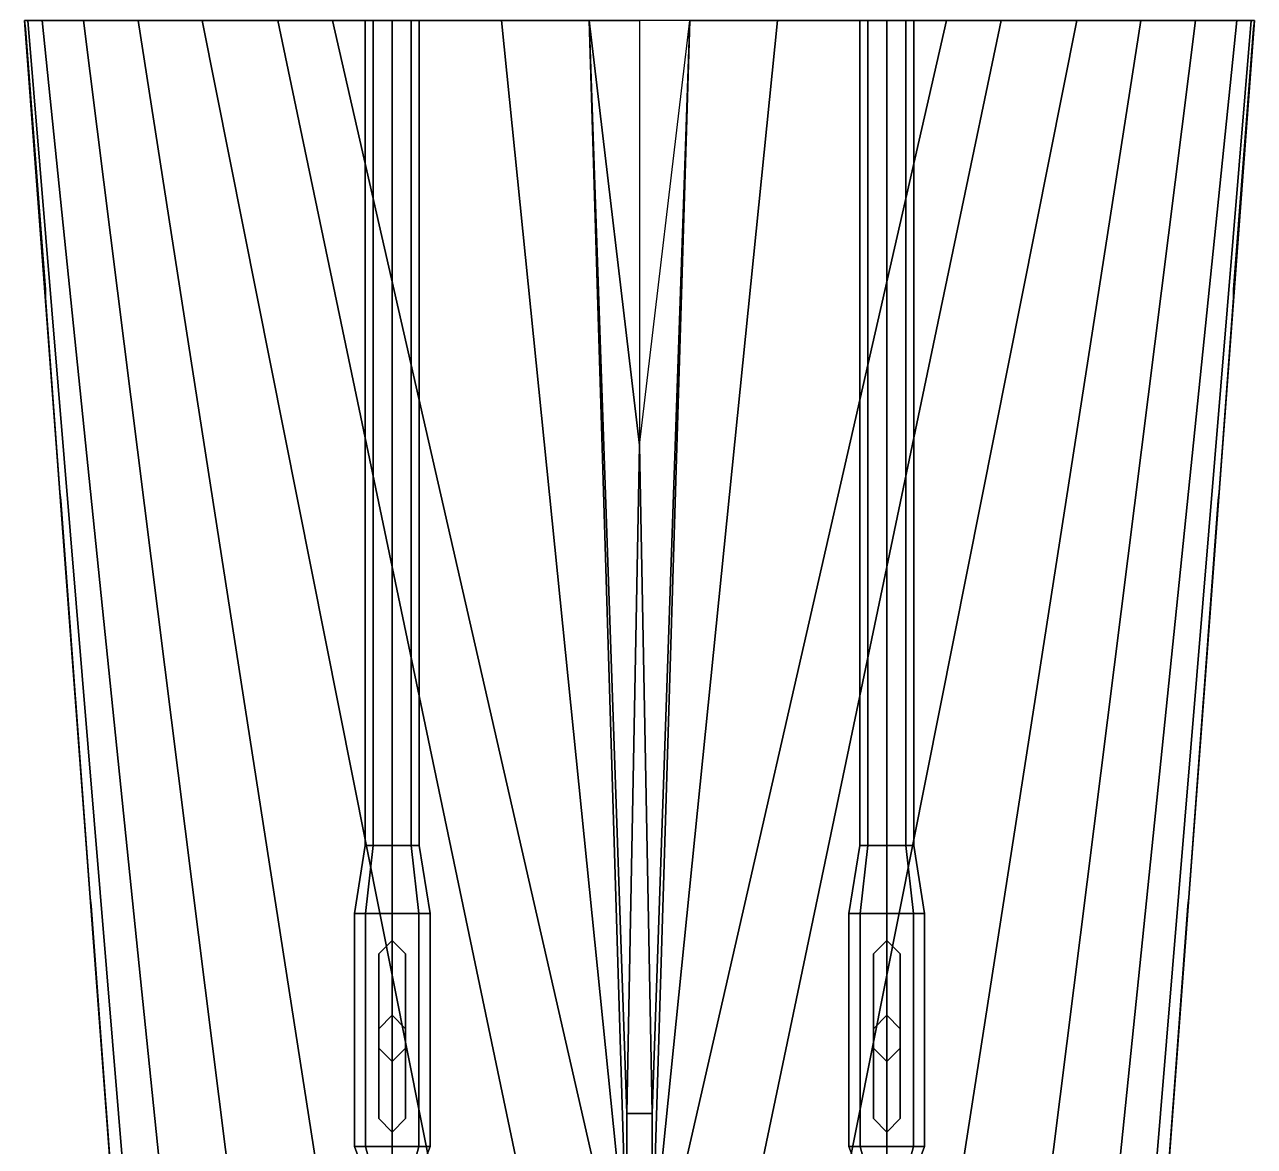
# Model space of a CAD drawing. Header units: millimetres. Extents: x -9 to 9, y -100 to 98.
# Drawn here: x -7.31 to 7.31, y -80.85 to -67.51 of the extents above; entities that cross this region are included whole.
import ezdxf

# ---------------------------------------------------------------- set-up
doc = ezdxf.new("R2010")
doc.units = ezdxf.units.MM
doc.layers.add('railings', color=6, linetype='Continuous')
doc.layers.add('superstructure', color=3, linetype='Continuous')

msp = doc.modelspace()

# ---------------------------------------------------------------- linework, layer by layer
for points in [[(-7.31, -67.46, 4.91), (-7.27, -67.46, 3.52), (-6.05, -82.18, 3.52), (-6.21, -82.18, 4.94)], [(-7.27, -67.46, 3.52), (-7.1, -67.46, 2.1), (-5.59, -82.18, 2.1), (-6.05, -82.18, 3.52)], [(-7.1, -67.46, 2.1), (-6.61, -67.46, 0.5), (-4.76, -82.18, 0.5), (-5.59, -82.18, 2.1)], [(-6.61, -67.46, 0.5), (-5.96, -67.46, -0.76), (-3.67, -82.18, -0.76), (-4.76, -82.18, 0.5)], [(-5.96, -67.46, -0.76), (-5.2, -67.46, -1.78), (-2.27, -82.18, -1.78), (-3.67, -82.18, -0.76)], [(-5.2, -67.46, -1.78), (-4.3, -67.46, -2.62), (-1.22, -82.18, -2.15), (-2.27, -82.18, -1.78)], [(-4.3, -67.46, -2.62), (-3.65, -67.46, -3.14), (-0.29, -82.18, -2.91), (-1.22, -82.18, -2.15)], [(-3.65, -67.46, -3.14), (-1.64, -67.46, -4.29), (-0.15, -82.18, -3.04), (-0.29, -82.18, -2.91)], [(-3.26, -77.27, -4.35), (-3.166, -77.27, -4.124), (-3.166, -67.46, -3.874), (-3.26, -67.46, -4.1)], [(-3.166, -77.27, -4.576), (-3.26, -77.27, -4.35), (-3.26, -67.46, -4.1), (-3.166, -67.46, -4.326)], [(-3.166, -77.27, -4.124), (-2.94, -77.27, -4.03), (-2.94, -67.46, -3.78), (-3.166, -67.46, -3.874)], [(-2.94, -77.27, -4.67), (-3.166, -77.27, -4.576), (-3.166, -67.46, -4.326), (-2.94, -67.46, -4.42)], [(-2.94, -77.27, -4.03), (-2.714, -77.27, -4.124), (-2.714, -67.46, -3.874), (-2.94, -67.46, -3.78)], [(-2.714, -77.27, -4.576), (-2.94, -77.27, -4.67), (-2.94, -67.46, -4.42), (-2.714, -67.46, -4.326)], [(-2.714, -77.27, -4.124), (-2.62, -77.27, -4.35), (-2.62, -67.46, -4.1), (-2.714, -67.46, -3.874)], [(-2.62, -77.27, -4.35), (-2.714, -77.27, -4.576), (-2.714, -67.46, -4.326), (-2.62, -67.46, -4.1)], [(-1.64, -67.46, -4.29), (-0.6, -67.46, -5.18), (-0.15, -82.18, -3.04)], [(0, -72.51, -5.97), (0, -72.51, -5.97), (-0.6, -67.46, -5.18), (0, -67.46, -5.97)], [(0, -72.51, -5.97), (0, -72.51, -5.97), (-0.15, -80.46, -3.56), (-0.6, -67.46, -5.18)], [(-0.15, -82.18, -3.04), (-0.6, -67.46, -5.18), (-0.15, -80.46, -3.56)], [(0.6, -67.46, -5.18), (0.15, -80.46, -3.56), (0, -72.51, -5.97)], [(0.29, -82.18, -2.91), (0.15, -82.18, -3.04), (1.64, -67.46, -4.29), (3.65, -67.46, -3.14)], [(0.15, -82.18, -3.04), (0.15, -82.18, -3.04), (0.6, -67.46, -5.18), (1.64, -67.46, -4.29)], [(0.15, -80.46, -3.56), (0.15, -80.46, -3.56), (0.6, -67.46, -5.18), (0.15, -82.18, -3.04)], [(1.22, -82.18, -2.15), (0.29, -82.18, -2.91), (3.65, -67.46, -3.14), (4.3, -67.46, -2.62)], [(2.27, -82.18, -1.78), (1.22, -82.18, -2.15), (4.3, -67.46, -2.62), (5.2, -67.46, -1.78)], [(3.67, -82.18, -0.76), (2.27, -82.18, -1.78), (5.2, -67.46, -1.78), (5.96, -67.46, -0.76)], [(2.62, -77.27, -4.35), (2.714, -77.27, -4.124), (2.714, -67.46, -3.874), (2.62, -67.46, -4.1)], [(2.714, -77.27, -4.576), (2.62, -77.27, -4.35), (2.62, -67.46, -4.1), (2.714, -67.46, -4.326)], [(2.714, -77.27, -4.124), (2.94, -77.27, -4.03), (2.94, -67.46, -3.78), (2.714, -67.46, -3.874)], [(2.94, -77.27, -4.67), (2.714, -77.27, -4.576), (2.714, -67.46, -4.326), (2.94, -67.46, -4.42)], [(2.94, -77.27, -4.03), (3.166, -77.27, -4.124), (3.166, -67.46, -3.874), (2.94, -67.46, -3.78)], [(3.166, -77.27, -4.576), (2.94, -77.27, -4.67), (2.94, -67.46, -4.42), (3.166, -67.46, -4.326)], [(3.166, -77.27, -4.124), (3.26, -77.27, -4.35), (3.26, -67.46, -4.1), (3.166, -67.46, -3.874)], [(3.26, -77.27, -4.35), (3.166, -77.27, -4.576), (3.166, -67.46, -4.326), (3.26, -67.46, -4.1)], [(4.76, -82.18, 0.5), (3.67, -82.18, -0.76), (5.96, -67.46, -0.76), (6.61, -67.46, 0.5)], [(5.59, -82.18, 2.1), (4.76, -82.18, 0.5), (6.61, -67.46, 0.5), (7.1, -67.46, 2.1)], [(6.05, -82.18, 3.52), (5.59, -82.18, 2.1), (7.1, -67.46, 2.1), (7.27, -67.46, 3.52)], [(6.21, -82.18, 4.94), (6.05, -82.18, 3.52), (7.27, -67.46, 3.52), (7.31, -67.46, 4.91)], [(-0.15, -80.46, -3.56), (0, -72.51, -5.97), (0, -72.51, -5.97), (0.15, -80.46, -3.56)], [(-3.26, -77.27, -4.35), (-3.166, -77.27, -4.576), (-3.258, -78.08, -4.668), (-3.39, -78.08, -4.35)], [(-3.166, -77.27, -4.124), (-3.26, -77.27, -4.35), (-3.39, -78.08, -4.35), (-3.258, -78.08, -4.032)], [(-3.166, -77.27, -4.576), (-2.94, -77.27, -4.67), (-2.94, -78.08, -4.8), (-3.258, -78.08, -4.668)], [(-2.94, -77.27, -4.03), (-3.166, -77.27, -4.124), (-3.258, -78.08, -4.032), (-2.94, -78.08, -3.9)], [(-2.94, -77.27, -4.67), (-2.714, -77.27, -4.576), (-2.622, -78.08, -4.668), (-2.94, -78.08, -4.8)], [(-2.714, -77.27, -4.124), (-2.94, -77.27, -4.03), (-2.94, -78.08, -3.9), (-2.622, -78.08, -4.032)], [(-2.714, -77.27, -4.576), (-2.62, -77.27, -4.35), (-2.49, -78.08, -4.35), (-2.622, -78.08, -4.668)], [(-2.62, -77.27, -4.35), (-2.714, -77.27, -4.124), (-2.622, -78.08, -4.032), (-2.49, -78.08, -4.35)], [(2.62, -77.27, -4.35), (2.714, -77.27, -4.576), (2.622, -78.08, -4.668), (2.49, -78.08, -4.35)], [(2.714, -77.27, -4.124), (2.62, -77.27, -4.35), (2.49, -78.08, -4.35), (2.622, -78.08, -4.032)], [(2.714, -77.27, -4.576), (2.94, -77.27, -4.67), (2.94, -78.08, -4.8), (2.622, -78.08, -4.668)], [(2.94, -77.27, -4.03), (2.714, -77.27, -4.124), (2.622, -78.08, -4.032), (2.94, -78.08, -3.9)], [(2.94, -77.27, -4.67), (3.166, -77.27, -4.576), (3.258, -78.08, -4.668), (2.94, -78.08, -4.8)], [(3.166, -77.27, -4.124), (2.94, -77.27, -4.03), (2.94, -78.08, -3.9), (3.258, -78.08, -4.032)], [(3.166, -77.27, -4.576), (3.26, -77.27, -4.35), (3.39, -78.08, -4.35), (3.258, -78.08, -4.668)], [(3.26, -77.27, -4.35), (3.166, -77.27, -4.124), (3.258, -78.08, -4.032), (3.39, -78.08, -4.35)], [(-3.39, -80.85, -4.35), (-3.258, -80.85, -4.032), (-3.258, -78.08, -4.032), (-3.39, -78.08, -4.35)], [(-3.258, -80.85, -4.668), (-3.39, -80.85, -4.35), (-3.39, -78.08, -4.35), (-3.258, -78.08, -4.668)], [(-3.258, -80.85, -4.032), (-2.94, -80.85, -3.9), (-2.94, -78.08, -3.9), (-3.258, -78.08, -4.032)], [(-2.94, -80.85, -4.8), (-3.258, -80.85, -4.668), (-3.258, -78.08, -4.668), (-2.94, -78.08, -4.8)], [(-2.94, -80.85, -3.9), (-2.622, -80.85, -4.032), (-2.622, -78.08, -4.032), (-2.94, -78.08, -3.9)], [(-2.622, -80.85, -4.668), (-2.94, -80.85, -4.8), (-2.94, -78.08, -4.8), (-2.622, -78.08, -4.668)], [(-2.622, -80.85, -4.032), (-2.49, -80.85, -4.35), (-2.49, -78.08, -4.35), (-2.622, -78.08, -4.032)], [(-2.49, -80.85, -4.35), (-2.622, -80.85, -4.668), (-2.622, -78.08, -4.668), (-2.49, -78.08, -4.35)], [(2.49, -80.85, -4.35), (2.622, -80.85, -4.032), (2.622, -78.08, -4.032), (2.49, -78.08, -4.35)], [(2.622, -80.85, -4.668), (2.49, -80.85, -4.35), (2.49, -78.08, -4.35), (2.622, -78.08, -4.668)], [(2.622, -80.85, -4.032), (2.94, -80.85, -3.9), (2.94, -78.08, -3.9), (2.622, -78.08, -4.032)], [(2.94, -80.85, -4.8), (2.622, -80.85, -4.668), (2.622, -78.08, -4.668), (2.94, -78.08, -4.8)], [(2.94, -80.85, -3.9), (3.258, -80.85, -4.032), (3.258, -78.08, -4.032), (2.94, -78.08, -3.9)], [(3.258, -80.85, -4.668), (2.94, -80.85, -4.8), (2.94, -78.08, -4.8), (3.258, -78.08, -4.668)], [(3.258, -80.85, -4.032), (3.39, -80.85, -4.35), (3.39, -78.08, -4.35), (3.258, -78.08, -4.032)], [(3.39, -80.85, -4.35), (3.258, -80.85, -4.668), (3.258, -78.08, -4.668), (3.39, -78.08, -4.35)], [(-2.94, -79.29, -3.9), (-3.099, -79.45, -3.966), (-3.1, -78.56, -0.83), (-2.94, -78.4, -0.83)], [(-2.781, -79.45, -3.966), (-2.94, -79.29, -3.9), (-2.94, -78.4, -0.83), (-2.78, -78.56, -0.83)], [(2.94, -79.29, -3.9), (2.781, -79.45, -3.966), (2.78, -78.56, -0.83), (2.94, -78.4, -0.83)], [(3.099, -79.45, -3.966), (2.94, -79.29, -3.9), (2.94, -78.4, -0.83), (3.1, -78.56, -0.83)], [(-3.099, -79.45, -3.966), (-3.099, -80.52, -3.966), (-3.1, -79.68, -0.83), (-3.1, -78.56, -0.83)], [(-2.781, -80.52, -3.966), (-2.781, -79.45, -3.966), (-2.78, -78.56, -0.83), (-2.78, -79.68, -0.83)], [(2.781, -79.45, -3.966), (2.781, -80.52, -3.966), (2.78, -79.68, -0.83), (2.78, -78.56, -0.83)], [(3.099, -80.52, -3.966), (3.099, -79.45, -3.966), (3.1, -78.56, -0.83), (3.1, -79.68, -0.83)], [(-3.099, -80.52, -3.966), (-2.94, -80.68, -3.9), (-2.94, -79.84, -0.83), (-3.1, -79.68, -0.83)], [(-2.94, -80.68, -3.9), (-2.781, -80.52, -3.966), (-2.78, -79.68, -0.83), (-2.94, -79.84, -0.83)], [(2.781, -80.52, -3.966), (2.94, -80.68, -3.9), (2.94, -79.84, -0.83), (2.78, -79.68, -0.83)], [(2.94, -80.68, -3.9), (3.099, -80.52, -3.966), (3.1, -79.68, -0.83), (2.94, -79.84, -0.83)], [(-0.15, -82.18, -3.04), (-0.15, -80.46, -3.56), (-0.15, -88.05, -3.56), (-0.15, -88.05, -2.15)], [(-0.15, -88.05, -3.56), (-0.15, -80.46, -3.56), (0.15, -80.46, -3.56), (0.15, -88.05, -3.56)], [(0.15, -88.05, -3.56), (0.15, -80.46, -3.56), (0.15, -82.18, -3.04), (0.15, -88.05, -2.15)], [(-3.26, -81.19, -4.35), (-3.166, -81.19, -4.124), (-3.258, -80.85, -4.032), (-3.39, -80.85, -4.35)], [(-3.166, -81.19, -4.576), (-3.26, -81.19, -4.35), (-3.39, -80.85, -4.35), (-3.258, -80.85, -4.668)], [(-3.166, -81.19, -4.124), (-2.94, -81.19, -4.03), (-2.94, -80.85, -3.9), (-3.258, -80.85, -4.032)], [(-2.94, -81.19, -4.67), (-3.166, -81.19, -4.576), (-3.258, -80.85, -4.668), (-2.94, -80.85, -4.8)], [(-2.94, -81.19, -4.03), (-2.714, -81.19, -4.124), (-2.622, -80.85, -4.032), (-2.94, -80.85, -3.9)], [(-2.714, -81.19, -4.576), (-2.94, -81.19, -4.67), (-2.94, -80.85, -4.8), (-2.622, -80.85, -4.668)], [(-2.714, -81.19, -4.124), (-2.62, -81.19, -4.35), (-2.49, -80.85, -4.35), (-2.622, -80.85, -4.032)], [(-2.62, -81.19, -4.35), (-2.714, -81.19, -4.576), (-2.622, -80.85, -4.668), (-2.49, -80.85, -4.35)], [(2.62, -81.19, -4.35), (2.714, -81.19, -4.124), (2.622, -80.85, -4.032), (2.49, -80.85, -4.35)], [(2.714, -81.19, -4.576), (2.62, -81.19, -4.35), (2.49, -80.85, -4.35), (2.622, -80.85, -4.668)], [(2.714, -81.19, -4.124), (2.94, -81.19, -4.03), (2.94, -80.85, -3.9), (2.622, -80.85, -4.032)], [(2.94, -81.19, -4.67), (2.714, -81.19, -4.576), (2.622, -80.85, -4.668), (2.94, -80.85, -4.8)], [(2.94, -81.19, -4.03), (3.166, -81.19, -4.124), (3.258, -80.85, -4.032), (2.94, -80.85, -3.9)], [(3.166, -81.19, -4.576), (2.94, -81.19, -4.67), (2.94, -80.85, -4.8), (3.258, -80.85, -4.668)], [(3.166, -81.19, -4.124), (3.26, -81.19, -4.35), (3.39, -80.85, -4.35), (3.258, -80.85, -4.032)], [(3.26, -81.19, -4.35), (3.166, -81.19, -4.576), (3.258, -80.85, -4.668), (3.39, -80.85, -4.35)]]:
    msp.add_3dface(points)
at = {"layer": 'railings'}
for points in [[(-7.3, -67.56, 4.91), (-7.3, -67.56, 5.94), (-7.31, -67.46, 5.94), (-7.31, -67.46, 4.91)], [(-7.31, -67.46, 4.91), (-7.31, -67.46, 5.94), (-7.3, -67.56, 5.94), (-7.3, -67.56, 4.91)], [(7.31, -67.46, 4.91), (7.31, -67.46, 5.94), (7.3, -67.56, 5.94), (7.3, -67.56, 4.91)], [(7.3, -67.56, 4.91), (7.3, -67.56, 5.94), (7.31, -67.46, 5.94), (7.31, -67.46, 4.91)], [(-7.06, -70.66, 5.83), (-7.3, -67.56, 5.83), (-7.3, -67.56, 5.94), (-7.06, -70.66, 5.94)], [(-7.06, -70.66, 5.94), (-7.3, -67.56, 5.94), (-7.3, -67.56, 5.83), (-7.06, -70.66, 5.83)], [(-7.06, -70.66, 5.47), (-7.3, -67.56, 5.47), (-7.3, -67.56, 5.36), (-7.06, -70.66, 5.36)], [(-7.06, -70.66, 5.36), (-7.3, -67.56, 5.36), (-7.3, -67.56, 5.47), (-7.06, -70.66, 5.47)], [(7.06, -70.66, 5.36), (7.3, -67.56, 5.36), (7.3, -67.56, 5.47), (7.06, -70.66, 5.47)], [(7.06, -70.66, 5.47), (7.3, -67.56, 5.47), (7.3, -67.56, 5.36), (7.06, -70.66, 5.36)], [(7.06, -70.66, 5.94), (7.3, -67.56, 5.94), (7.3, -67.56, 5.83), (7.06, -70.66, 5.83)], [(7.06, -70.66, 5.83), (7.3, -67.56, 5.83), (7.3, -67.56, 5.94), (7.06, -70.66, 5.94)], [(-7.06, -70.66, 4.91), (-7.06, -70.66, 5.94), (-7.06, -70.76, 5.94), (-7.06, -70.76, 4.91)], [(-7.06, -70.76, 4.91), (-7.06, -70.76, 5.94), (-7.06, -70.66, 5.94), (-7.06, -70.66, 4.91)], [(-6.89, -73.07, 5.95), (-7.06, -70.76, 5.94), (-7.06, -70.76, 5.83), (-6.89, -73.07, 5.84)], [(-6.89, -73.07, 5.84), (-7.06, -70.76, 5.83), (-7.06, -70.76, 5.94), (-6.89, -73.07, 5.95)], [(-6.89, -73.07, 5.37), (-7.06, -70.76, 5.36), (-7.06, -70.76, 5.47), (-6.89, -73.07, 5.48)], [(-6.89, -73.07, 5.48), (-7.06, -70.76, 5.47), (-7.06, -70.76, 5.36), (-6.89, -73.07, 5.37)], [(6.89, -73.07, 5.48), (7.06, -70.76, 5.47), (7.06, -70.76, 5.36), (6.89, -73.07, 5.37)], [(6.89, -73.07, 5.37), (7.06, -70.76, 5.36), (7.06, -70.76, 5.47), (6.89, -73.07, 5.48)], [(6.89, -73.07, 5.84), (7.06, -70.76, 5.83), (7.06, -70.76, 5.94), (6.89, -73.07, 5.95)], [(6.89, -73.07, 5.95), (7.06, -70.76, 5.94), (7.06, -70.76, 5.83), (6.89, -73.07, 5.84)], [(7.06, -70.76, 4.91), (7.06, -70.76, 5.94), (7.06, -70.66, 5.94), (7.06, -70.66, 4.91)], [(7.06, -70.66, 4.91), (7.06, -70.66, 5.94), (7.06, -70.76, 5.94), (7.06, -70.76, 4.91)], [(-6.88, -73.17, 4.92), (-6.88, -73.17, 5.95), (-6.89, -73.07, 5.95), (-6.89, -73.07, 4.92)], [(-6.89, -73.07, 4.92), (-6.89, -73.07, 5.95), (-6.88, -73.17, 5.95), (-6.88, -73.17, 4.92)], [(6.89, -73.07, 4.92), (6.89, -73.07, 5.95), (6.88, -73.17, 5.95), (6.88, -73.17, 4.92)], [(6.88, -73.17, 4.92), (6.88, -73.17, 5.95), (6.89, -73.07, 5.95), (6.89, -73.07, 4.92)], [(-6.71, -75.48, 5.84), (-6.88, -73.17, 5.84), (-6.88, -73.17, 5.95), (-6.71, -75.48, 5.95)], [(-6.71, -75.48, 5.95), (-6.88, -73.17, 5.95), (-6.88, -73.17, 5.84), (-6.71, -75.48, 5.84)], [(-6.71, -75.48, 5.48), (-6.88, -73.17, 5.48), (-6.88, -73.17, 5.37), (-6.71, -75.48, 5.37)], [(-6.71, -75.48, 5.37), (-6.88, -73.17, 5.37), (-6.88, -73.17, 5.48), (-6.71, -75.48, 5.48)], [(6.71, -75.48, 5.37), (6.88, -73.17, 5.37), (6.88, -73.17, 5.48), (6.71, -75.48, 5.48)], [(6.71, -75.48, 5.48), (6.88, -73.17, 5.48), (6.88, -73.17, 5.37), (6.71, -75.48, 5.37)], [(6.71, -75.48, 5.95), (6.88, -73.17, 5.95), (6.88, -73.17, 5.84), (6.71, -75.48, 5.84)], [(6.71, -75.48, 5.84), (6.88, -73.17, 5.84), (6.88, -73.17, 5.95), (6.71, -75.48, 5.95)], [(-6.71, -75.48, 4.92), (-6.71, -75.48, 5.95), (-6.7, -75.58, 5.95), (-6.7, -75.58, 4.92)], [(-6.7, -75.58, 4.92), (-6.7, -75.58, 5.95), (-6.71, -75.48, 5.95), (-6.71, -75.48, 4.92)], [(-6.53, -77.89, 5.96), (-6.7, -75.58, 5.95), (-6.7, -75.58, 5.84), (-6.53, -77.89, 5.85)], [(-6.53, -77.89, 5.85), (-6.7, -75.58, 5.84), (-6.7, -75.58, 5.95), (-6.53, -77.89, 5.96)], [(-6.53, -77.89, 5.38), (-6.7, -75.58, 5.37), (-6.7, -75.58, 5.48), (-6.53, -77.89, 5.49)], [(-6.53, -77.89, 5.49), (-6.7, -75.58, 5.48), (-6.7, -75.58, 5.37), (-6.53, -77.89, 5.38)], [(6.53, -77.89, 5.49), (6.7, -75.58, 5.48), (6.7, -75.58, 5.37), (6.53, -77.89, 5.38)], [(6.53, -77.89, 5.38), (6.7, -75.58, 5.37), (6.7, -75.58, 5.48), (6.53, -77.89, 5.49)], [(6.53, -77.89, 5.85), (6.7, -75.58, 5.84), (6.7, -75.58, 5.95), (6.53, -77.89, 5.96)], [(6.53, -77.89, 5.96), (6.7, -75.58, 5.95), (6.7, -75.58, 5.84), (6.53, -77.89, 5.85)], [(6.7, -75.58, 4.92), (6.7, -75.58, 5.95), (6.71, -75.48, 5.95), (6.71, -75.48, 4.92)], [(6.71, -75.48, 4.92), (6.71, -75.48, 5.95), (6.7, -75.58, 5.95), (6.7, -75.58, 4.92)], [(-6.52, -77.99, 4.93), (-6.52, -77.99, 5.96), (-6.53, -77.89, 5.96), (-6.53, -77.89, 4.93)], [(-6.53, -77.89, 4.93), (-6.53, -77.89, 5.96), (-6.52, -77.99, 5.96), (-6.52, -77.99, 4.93)], [(6.53, -77.89, 4.93), (6.53, -77.89, 5.96), (6.52, -77.99, 5.96), (6.52, -77.99, 4.93)], [(6.52, -77.99, 4.93), (6.52, -77.99, 5.96), (6.53, -77.89, 5.96), (6.53, -77.89, 4.93)], [(-6.35, -80.3, 5.85), (-6.52, -77.99, 5.85), (-6.52, -77.99, 5.96), (-6.35, -80.3, 5.96)], [(-6.35, -80.3, 5.96), (-6.52, -77.99, 5.96), (-6.52, -77.99, 5.85), (-6.35, -80.3, 5.85)], [(-6.35, -80.3, 5.49), (-6.52, -77.99, 5.49), (-6.52, -77.99, 5.38), (-6.35, -80.3, 5.38)], [(-6.35, -80.3, 5.38), (-6.52, -77.99, 5.38), (-6.52, -77.99, 5.49), (-6.35, -80.3, 5.49)], [(6.35, -80.3, 5.38), (6.52, -77.99, 5.38), (6.52, -77.99, 5.49), (6.35, -80.3, 5.49)], [(6.35, -80.3, 5.49), (6.52, -77.99, 5.49), (6.52, -77.99, 5.38), (6.35, -80.3, 5.38)], [(6.35, -80.3, 5.96), (6.52, -77.99, 5.96), (6.52, -77.99, 5.85), (6.35, -80.3, 5.85)], [(6.35, -80.3, 5.85), (6.52, -77.99, 5.85), (6.52, -77.99, 5.96), (6.35, -80.3, 5.96)], [(-6.34, -80.4, 4.93), (-6.34, -80.4, 5.96), (-6.35, -80.3, 5.96), (-6.35, -80.3, 4.93)], [(-6.35, -80.3, 4.93), (-6.35, -80.3, 5.96), (-6.34, -80.4, 5.96), (-6.34, -80.4, 4.93)], [(-6.21, -82.18, 5.97), (-6.34, -80.4, 5.96), (-6.34, -80.4, 5.85), (-6.21, -82.18, 5.86)], [(-6.21, -82.18, 5.86), (-6.34, -80.4, 5.85), (-6.34, -80.4, 5.96), (-6.21, -82.18, 5.97)], [(-6.21, -82.18, 5.39), (-6.34, -80.4, 5.38), (-6.34, -80.4, 5.49), (-6.21, -82.18, 5.5)], [(-6.21, -82.18, 5.5), (-6.34, -80.4, 5.49), (-6.34, -80.4, 5.38), (-6.21, -82.18, 5.39)], [(6.21, -82.18, 5.5), (6.34, -80.4, 5.49), (6.34, -80.4, 5.38), (6.21, -82.18, 5.39)], [(6.21, -82.18, 5.39), (6.34, -80.4, 5.38), (6.34, -80.4, 5.49), (6.21, -82.18, 5.5)], [(6.21, -82.18, 5.86), (6.34, -80.4, 5.85), (6.34, -80.4, 5.96), (6.21, -82.18, 5.97)], [(6.21, -82.18, 5.97), (6.34, -80.4, 5.96), (6.34, -80.4, 5.85), (6.21, -82.18, 5.86)], [(6.35, -80.3, 4.93), (6.35, -80.3, 5.96), (6.34, -80.4, 5.96), (6.34, -80.4, 4.93)], [(6.34, -80.4, 4.93), (6.34, -80.4, 5.96), (6.35, -80.3, 5.96), (6.35, -80.3, 4.93)]]:
    msp.add_3dface(points, dxfattribs=at)
at = {"layer": 'superstructure'}
msp.add_3dface([(-6.21, -82.18, 4.94), (6.21, -82.18, 4.94), (7.31, -67.46, 4.91), (-7.31, -67.46, 4.91)], dxfattribs=at)

doc.saveas('drawing.dxf')
